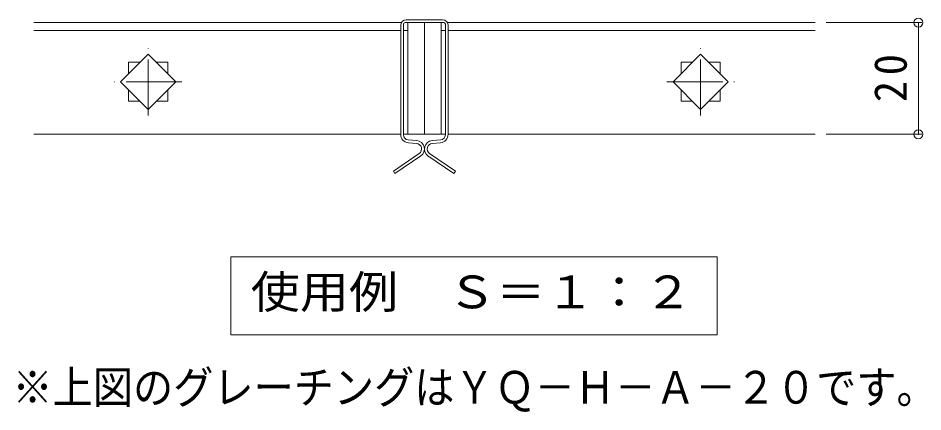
# Model space of a CAD drawing. Units: millimetres at full size, sheet at 1:2; details may follow other scales. Extents: x -192 to 130, y -269 to 237.
# Drawn here: x -44.6 to 117.5, y 45.3 to 115.9 of the extents above; entities that cross this region are included whole.
import ezdxf
from ezdxf.enums import TextEntityAlignment as Align

# ---------------------------------------------------------------- set-up
doc = ezdxf.new("R2010")
doc.units = ezdxf.units.MM
doc.header["$LTSCALE"] = 2
doc.header["$PDMODE"] = 32
doc.header["$PDSIZE"] = 1.6
doc.linetypes.add('CHAIN1', pattern=[8, 5, -1, 1, -1])
for name, color, linetype, lineweight in [('D-0_通り芯', 3, 'Continuous', 9), ('D-3_受枠', 7, 'Continuous', 9), ('D-4_寸法', 7, 'Continuous', 9), ('D-5_仕様文', 7, 'Continuous', 9)]:
    doc.layers.add(name, color=color, linetype=linetype, lineweight=lineweight)
doc.styles.add('ＭＳ ゴシック', font='')
doc.styles.get('ＭＳ ゴシック').set_extended_font_data('MS Gothic')

msp = doc.modelspace()

# ---------------------------------------------------------------- linework, layer by layer
at = {"layer": 'D-0_通り芯'}
for p, q in [((24.063, 115.065), (-41.821, 115.065)), ((23.929, 113.665), (-41.821, 113.665)), ((25.179, 113.665), (24.429, 113.665)), ((25.179, 95.065), (25.179, 115.052)), ((28.179, 115.065), (25.329, 115.065)), ((28.179, 95.065), (28.179, 115.065)), ((28.179, 115.065), (31.029, 115.065)), ((31.179, 95.065), (31.179, 115.052)), ((31.179, 113.665), (31.929, 113.665)), ((32.295, 115.065), (98.179, 115.065)), ((32.429, 113.665), (98.179, 113.665)), ((-21.321, 109.414), (-26.271, 104.465)), ((-16.371, 104.465), (-21.321, 109.414)), ((72.729, 104.465), (77.679, 109.414)), ((77.679, 109.414), (82.629, 104.465)), ((-17.821, 107.965), (-19.871, 107.965)), ((-17.821, 105.914), (-17.821, 107.965)), ((74.179, 107.965), (76.229, 107.965)), ((74.179, 105.914), (74.179, 107.965)), ((-26.271, 104.465), (-21.321, 99.515)), ((-21.321, 99.515), (-16.371, 104.465)), ((77.679, 99.515), (72.729, 104.465)), ((82.629, 104.465), (77.679, 99.515)), ((23.929, 95.065), (-41.821, 95.065)), ((28.179, 95.065), (24.429, 95.065)), ((28.179, 95.065), (31.929, 95.065)), ((32.429, 95.065), (98.179, 95.065))]:
    msp.add_line(p, q, dxfattribs=at)
at = {"layer": 'D-0_通り芯', "linetype": 'CHAIN1'}
for p, q in [((-21.321, 98.429), (-21.321, 110.501)), ((77.679, 98.429), (77.679, 110.501)), ((-15.285, 104.465), (-27.357, 104.465)), ((71.643, 104.465), (83.715, 104.465))]:
    msp.add_line(p, q, dxfattribs=at)
at = {"layer": 'D-0_通り芯'}
for points in [[(-22.771, 107.965), (-24.821, 107.965), (-24.821, 105.914)], [(79.129, 107.965), (81.179, 107.965), (81.179, 105.914)], [(-24.821, 103.015), (-24.821, 100.965), (-22.771, 100.965)], [(-19.871, 100.965), (-17.821, 100.965), (-17.821, 103.015)], [(76.229, 100.965), (74.179, 100.965), (74.179, 103.015)], [(81.179, 103.015), (81.179, 100.965), (79.129, 100.965)]]:
    msp.add_lwpolyline(points, dxfattribs=at)
at = {"layer": 'D-3_受枠'}
for p, q in [((31.429, 115.565), (24.929, 115.565)), ((23.929, 114.565), (23.929, 95.041)), ((24.429, 114.765), (24.429, 94.949)), ((31.629, 115.065), (24.729, 115.065)), ((31.929, 114.765), (31.929, 94.949)), ((32.429, 114.565), (32.429, 95.041)), ((26.81, 93.916), (25.251, 94.052)), ((29.548, 93.916), (31.107, 94.052)), ((25.298, 93.546), (26.766, 93.418)), ((31.06, 93.546), (29.592, 93.418)), ((22.619, 88.474), (27.252, 91.603)), ((22.906, 88.064), (27.539, 91.193)), ((33.452, 88.064), (28.819, 91.193)), ((33.739, 88.474), (29.105, 91.603)), ((22.906, 88.064), (22.619, 88.474)), ((33.452, 88.064), (33.739, 88.474))]:
    msp.add_line(p, q, dxfattribs=at)
for centre, radius, start, end in [((24.929, 114.565), 1, 90, 180), ((31.429, 114.565), 1, 0, 90), ((24.729, 114.765), 0.3, 90, 180), ((31.629, 114.765), 0.3, 0, 90), ((25.429, 95.041), 1.5, 180, 265), ((25.329, 94.949), 0.9, 180, 265), ((30.929, 95.041), 1.5, 275, 0), ((31.029, 94.949), 0.9, 275, 0), ((26.679, 92.422), 1, 304.99479, 85), ((26.679, 92.422), 1.5, 304.99479, 85), ((29.679, 92.422), 1.5, 95, 235.00521), ((29.679, 92.422), 1, 95, 235.00521)]:
    msp.add_arc(centre, radius, start, end, dxfattribs=at)
at = {"layer": 'D-4_寸法'}
for p, q in [((117.301, 115.065), (100.178, 115.065)), ((116.701, 95.065), (116.701, 115.065)), ((117.301, 95.065), (100.178, 95.065))]:
    msp.add_line(p, q, dxfattribs=at)
for p in [(116.701, 115.065), (116.701, 95.065)]:
    msp.add_point(p, dxfattribs=at)
at = {"layer": 'D-5_仕様文'}
for p, q in [((-6.536, 73.136), (80.664, 73.136)), ((-6.536, 73.136), (-6.536, 59.136)), ((80.664, 73.136), (80.664, 59.136)), ((-6.536, 59.136), (80.664, 59.136))]:
    msp.add_line(p, q, dxfattribs=at)

# ---------------------------------------------------------------- texts
at = {"layer": 'D-4_寸法', "color": 2, "insert": (114.701, 100.815), "char_height": 5.865, "attachment_point": 7, "rotation": 90, "style": 'ＭＳ ゴシック'}
msp.add_mtext('\\T1.27;\\W0.95;20', dxfattribs=at)
at = {"layer": 'D-5_仕様文', "color": 2, "style": 'ＭＳ ゴシック'}
for s, width, p in [('使用例\u3000Ｓ＝１：２', 1.1, (-2.936, 62.136)), ('※上図のグレーチングはＹＱ－Ｈ－Ａ－２０です。', 0.9, (-45.636, 45.054))]:
    msp.add_text(s, height=5.865, dxfattribs=dict(at, width=width)).set_placement(p, align=Align.BOTTOM_LEFT)

doc.saveas('drawing.dxf')
